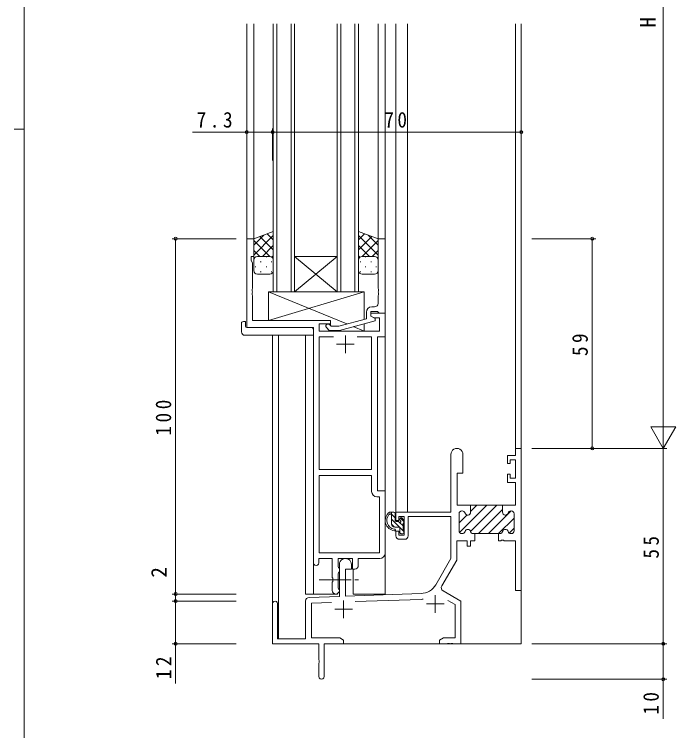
# Model space of a CAD drawing. Units: millimetres on the paper. Extents: x -420 to 373, y -297 to 267.
# Drawn here: x -420.5 to -234.3, y -167.4 to 34.2 of the extents above; entities that cross this region are included whole.
import ezdxf
from ezdxf.enums import TextEntityAlignment as Align

# ---------------------------------------------------------------- set-up
doc = ezdxf.new("R2010")
doc.units = ezdxf.units.MM
doc.linetypes.add('CHAIN2', pattern=[12, 9, -1, 1, -1])
for name, color, linetype, lineweight in [('0-1_YKK_ZWAK', 7, 'Continuous', 9), ('0-3_YKK_11', 7, 'Continuous', 9), ('0-4_YKK_12', 2, 'Continuous', 9), ('0-5_YKK_13', 4, 'Continuous', 9), ('0-7_YKK_D', 6, 'Continuous', 9)]:
    doc.layers.add(name, color=color, linetype=linetype, lineweight=lineweight)
doc.styles.add('ＭＳ ゴシック', font='')
doc.styles.get('ＭＳ ゴシック').set_extended_font_data('MS Gothic')

msp = doc.modelspace()

# ---------------------------------------------------------------- linework, layer by layer
at = {"layer": '0-1_YKK_ZWAK'}
for p, q in [((-417.7, -260.6), (-417.7, 264.4)), ((-420.5, 1.9), (-417.7, 1.9))]:
    msp.add_line(p, q, dxfattribs=at)
at = {"layer": '0-3_YKK_11'}
for p, q in [((-355.07, -28.949), (-353.07, -28.949)), ((-355.07, -53.949), (-355.07, -28.949)), ((-353.07, -28.949), (-353.07, -33.949)), ((-318.07, -28.949), (-318.07, -42.991)), ((-316.07, -28.949), (-318.07, -28.949)), ((-316.07, -49.949), (-316.07, -28.949)), ((-353.77, -33.949), (-353.77, -34.949)), ((-353.07, -33.949), (-353.77, -33.949)), ((-353.77, -34.949), (-353.44, -35.856)), ((-353.44, -35.856), (-353.44, -42.991)), ((-353.44, -42.991), (-353.56, -43.174)), ((-353.56, -43.174), (-353.56, -43.724)), ((-353.56, -43.724), (-353.44, -43.907)), ((-353.44, -43.991), (-353.56, -44.174)), ((-353.56, -44.174), (-353.56, -44.724)), ((-353.44, -43.907), (-353.44, -43.991)), ((-318.07, -42.991), (-317.95, -43.174)), ((-317.95, -43.724), (-318.07, -43.907)), ((-318.07, -43.907), (-318.07, -43.991)), ((-318.07, -43.991), (-317.95, -44.174)), ((-317.95, -43.174), (-317.95, -43.724)), ((-317.95, -44.174), (-317.95, -44.724)), ((-353.56, -44.724), (-353.44, -44.907)), ((-353.44, -44.907), (-353.44, -51.949)), ((-317.95, -44.724), (-318.07, -44.907)), ((-318.07, -44.907), (-318.07, -47.149)), ((-319.07, -48.149), (-319.87, -48.149)), ((-321.37, -49.649), (-321.37, -51.47)), ((-320.07, -49.449), (-318.27, -49.449)), ((-320.07, -50.749), (-320.07, -49.449)), ((-320.07, -49.949), (-316.07, -49.949)), ((-320.07, -50.749), (-320.07, -49.949)), ((-318.27, -49.449), (-318.07, -49.649)), ((-318.07, -49.649), (-317.77, -49.949)), ((-317.77, -49.949), (-316.07, -49.949)), ((-316.07, -49.949), (-316.07, -56.579)), ((-353.44, -51.949), (-331.47, -51.949)), ((-331.47, -51.949), (-331.47, -52.949)), ((-321.37, -51.47), (-329.131, -53.549)), ((-328.973, -54.749), (-318.87, -52.042)), ((-318.87, -51.442), (-320.07, -50.749)), ((-319.204, -51.249), (-320.07, -50.749)), ((-317.7, -51.249), (-319.204, -51.249)), ((-318.87, -52.042), (-318.87, -51.442)), ((-317.7, -54.949), (-317.7, -51.249)), ((-336.27, -53.949), (-355.07, -53.949)), ((-336.27, -120.199), (-336.27, -53.949)), ((-334.64, -52.949), (-334.64, -54.949)), ((-331.47, -52.949), (-334.64, -52.949)), ((-332.594, -53.973), (-331.818, -54.749)), ((-331.321, -53.549), (-331.745, -53.125)), ((-329.131, -53.549), (-331.321, -53.549)), ((-334.64, -54.949), (-317.7, -54.949)), ((-331.818, -54.749), (-328.973, -54.749)), ((-327.27, -56.149), (-327.27, -61.149)), ((-334.64, -56.579), (-334.64, -93.949)), ((-330.62, -56.579), (-334.64, -56.579)), ((-330.62, -56.579), (-334.64, -56.579)), ((-319.9, -56.579), (-323.919, -56.579)), ((-319.9, -93.949), (-319.9, -56.579)), ((-318.27, -56.579), (-318.27, -99.949)), ((-316.07, -56.579), (-318.27, -56.579)), ((-329.77, -58.649), (-324.77, -58.649)), ((-279.4, -87.949), (-277.77, -87.949)), ((-279.4, -89.949), (-279.4, -87.949)), ((-277.77, -87.949), (-277.77, -127.949)), ((-297.57, -105.949), (-297.57, -89.649)), ((-294.17, -89.649), (-294.17, -94.949)), ((-281.67, -89.949), (-279.4, -89.949)), ((-281.67, -92.249), (-281.67, -89.949)), ((-280.87, -92.249), (-281.67, -92.249)), ((-280.87, -91.149), (-280.87, -92.249)), ((-279.4, -91.149), (-280.87, -91.149)), ((-279.4, -96.349), (-279.4, -91.149)), ((-334.64, -93.949), (-319.9, -93.949)), ((-334.64, -95.579), (-319.9, -95.579)), ((-334.64, -117.319), (-334.64, -95.579)), ((-334.64, -117.319), (-334.64, -95.579)), ((-319.9, -95.579), (-319.9, -100.079)), ((-295.77, -94.949), (-295.77, -103.949)), ((-294.17, -94.949), (-295.77, -94.949)), ((-281.67, -95.249), (-280.87, -95.249)), ((-281.67, -97.549), (-281.67, -95.249)), ((-280.87, -95.249), (-280.87, -96.349)), ((-280.87, -96.349), (-279.4, -96.349)), ((-279.4, -97.549), (-281.67, -97.549)), ((-279.4, -103.949), (-279.4, -97.549)), ((-318.27, -99.949), (-316.07, -99.949)), ((-316.07, -99.949), (-316.07, -117.449)), ((-318.4, -101.579), (-317.7, -101.579)), ((-317.7, -101.579), (-317.7, -117.319)), ((-295.77, -103.949), (-292.02, -103.949)), ((-295.121, -111.614), (-287.456, -103.949)), ((-292.32, -103.949), (-283.02, -103.949)), ((-292.32, -103.949), (-283.02, -103.949)), ((-292.041, -111.363), (-284.627, -103.949)), ((-292.02, -103.949), (-292.02, -105.949)), ((-292.02, -105.684), (-290.284, -103.949)), ((-292.02, -105.949), (-292.02, -104.249)), ((-283.02, -103.949), (-283.02, -105.949)), ((-283.02, -103.949), (-279.4, -103.949)), ((-283.02, -105.949), (-283.02, -103.949)), ((-313.07, -105.949), (-297.57, -105.949)), ((-313.07, -108.249), (-313.07, -105.949)), ((-295.27, -111.149), (-295.27, -106.349)), ((-295.27, -106.349), (-295.27, -111.149)), ((-295.27, -108.934), (-293.05, -106.715)), ((-295.21, -106.047), (-294.772, -105.609)), ((-294.47, -105.549), (-294.369, -105.549)), ((-294.369, -105.549), (-294.47, -105.549)), ((-289.799, -111.949), (-283.02, -105.17)), ((-286.971, -111.949), (-280.571, -105.549)), ((-280.67, -105.549), (-280.57, -105.549)), ((-280.57, -105.549), (-280.67, -105.549)), ((-279.77, -106.349), (-279.77, -111.149)), ((-279.77, -111.149), (-279.77, -106.349)), ((-312.27, -108.249), (-313.07, -108.249)), ((-312.27, -107.149), (-312.27, -108.249)), ((-310.77, -107.149), (-312.27, -107.149)), ((-310.77, -112.349), (-310.77, -107.149)), ((-309.57, -107.149), (-309.57, -112.549)), ((-297.57, -107.149), (-309.57, -107.149)), ((-297.57, -118.949), (-297.57, -107.149)), ((-284.142, -111.949), (-279.77, -107.577)), ((-281.152, -111.788), (-279.77, -110.405)), ((-313.07, -111.249), (-312.27, -111.249)), ((-313.07, -112.549), (-313.07, -111.249)), ((-312.27, -111.249), (-312.27, -112.349)), ((-312.27, -112.349), (-310.77, -112.349)), ((-294.369, -111.949), (-294.47, -111.949)), ((-294.47, -111.949), (-294.369, -111.949)), ((-290.87, -111.949), (-291.27, -111.949)), ((-291.27, -111.949), (-290.87, -111.949)), ((-284.17, -111.949), (-290.87, -111.949)), ((-290.87, -111.949), (-290.87, -113.949)), ((-283.769, -111.949), (-284.17, -111.949)), ((-284.17, -111.949), (-283.769, -111.949)), ((-284.17, -113.949), (-284.17, -111.949)), ((-280.57, -111.949), (-280.67, -111.949)), ((-280.67, -111.949), (-280.57, -111.949)), ((-310.57, -113.549), (-312.07, -113.549)), ((-295.94, -113.949), (-295.94, -119.386)), ((-293.02, -113.949), (-295.94, -113.949)), ((-293.02, -115.449), (-293.02, -113.949)), ((-292.02, -113.949), (-292.02, -115.449)), ((-290.87, -113.949), (-292.02, -113.949)), ((-283.478, -113.949), (-284.17, -113.949)), ((-283.295, -113.829), (-283.478, -113.949)), ((-282.745, -113.829), (-283.295, -113.829)), ((-282.561, -113.949), (-282.745, -113.829)), ((-279.4, -113.949), (-282.561, -113.949)), ((-279.4, -127.949), (-279.4, -113.949)), ((-292.02, -115.449), (-293.02, -115.449)), ((-317.7, -117.319), (-334.64, -117.319)), ((-334.77, -118.949), (-334.77, -120.199)), ((-330.97, -118.949), (-334.77, -118.949)), ((-330.97, -124.278), (-330.97, -118.949)), ((-329.34, -118.949), (-329.34, -121.266)), ((-325.27, -118.949), (-329.34, -118.949)), ((-328.97, -129.617), (-328.97, -120.649)), ((-325.57, -120.649), (-325.57, -121.949)), ((-325.27, -121.949), (-325.27, -118.949)), ((-323.64, -118.949), (-323.64, -120.949)), ((-317.57, -118.949), (-323.64, -118.949)), ((-301.824, -126.318), (-297.57, -118.949)), ((-295.94, -119.386), (-300.154, -126.686)), ((-329.34, -121.266), (-329.192, -121.459)), ((-329.192, -122.939), (-329.34, -123.132)), ((-329.192, -121.459), (-328.97, -121.749)), ((-328.97, -122.649), (-329.192, -122.939)), ((-328.97, -121.749), (-328.97, -122.649)), ((-327.27, -121.949), (-327.27, -129.558)), ((-325.57, -121.949), (-327.27, -121.949)), ((-324.64, -121.949), (-325.27, -121.949)), ((-330.827, -124.47), (-330.97, -124.278)), ((-330.827, -125.428), (-330.827, -124.47)), ((-329.34, -123.132), (-329.34, -127.266)), ((-330.97, -125.62), (-330.827, -125.428)), ((-330.97, -127.949), (-330.97, -125.62)), ((-329.34, -127.266), (-329.192, -127.459)), ((-329.192, -127.459), (-328.97, -127.749)), ((-328.97, -127.749), (-328.97, -127.949)), ((-327.27, -129.558), (-305.979, -128.815)), ((-299.788, -128.052), (-294.77, -130.949)), ((-277.77, -127.949), (-279.4, -127.949)), ((-338.47, -141.549), (-338.47, -130.915)), ((-337.504, -129.915), (-328.97, -129.617)), ((-327.77, -130.749), (-327.77, -135.749)), ((-305.923, -130.444), (-324.479, -131.092)), ((-301.97, -129.249), (-301.97, -134.249)), ((-296.4, -131.89), (-298.402, -130.734)), ((-294.77, -130.949), (-294.77, -142.949)), ((-347.77, -142.949), (-347.77, -131.649)), ((-346.37, -131.649), (-346.37, -141.549)), ((-331.202, -131.326), (-336.84, -131.523)), ((-331.202, -131.326), (-336.84, -131.523)), ((-336.84, -131.523), (-336.84, -141.319)), ((-304.47, -131.749), (-299.47, -131.749)), ((-296.4, -141.319), (-296.4, -131.89)), ((-330.27, -133.249), (-325.27, -133.249)), ((-334.77, -142.949), (-347.77, -142.949)), ((-346.37, -141.549), (-338.47, -141.549)), ((-336.84, -141.319), (-328.861, -141.319)), ((-334.77, -147.491), (-334.77, -142.949)), ((-333.27, -142.949), (-333.27, -152.199)), ((-327.77, -142.949), (-333.27, -142.949)), ((-328.861, -141.319), (-327.77, -141.949)), ((-327.77, -141.949), (-327.77, -142.949)), ((-300.77, -141.949), (-299.678, -141.319)), ((-300.77, -142.949), (-300.77, -141.949)), ((-298.728, -142.949), (-300.77, -142.949)), ((-299.678, -141.319), (-296.4, -141.319)), ((-298.545, -142.829), (-298.728, -142.949)), ((-297.995, -142.829), (-298.545, -142.829)), ((-297.811, -142.949), (-297.995, -142.829)), ((-297.728, -142.949), (-297.811, -142.949)), ((-297.545, -142.829), (-297.728, -142.949)), ((-296.995, -142.829), (-297.545, -142.829)), ((-296.811, -142.949), (-296.995, -142.829)), ((-294.77, -142.949), (-296.811, -142.949)), ((-334.65, -147.674), (-334.77, -147.491)), ((-334.77, -148.407), (-334.65, -148.224)), ((-334.77, -152.199), (-334.77, -148.407)), ((-334.65, -148.224), (-334.65, -147.674))]:
    msp.add_line(p, q, dxfattribs=at)
for centre, radius, start, end in [((-319.87, -49.649), 1.5, 90, 179.99998), ((-319.07, -47.149), 1, 270, 359.99998), ((-332.17, -53.549), 0.6, 44.99998, 225), ((-295.87, -89.649), 1.7, 359.99998, 180), ((-318.4, -100.079), 1.5, 180, 269.99998), ((-294.47, -106.349), 0.8, 90, 179.99998), ((-294.47, -106.349), 0.8, 90, 179.99998), ((-294.369, -106.349), 0.8, 14.47748, 89.99997), ((-294.369, -106.349), 0.8, 14.47748, 89.99997), ((-292.82, -105.949), 0.8, 194.47751, 359.99998), ((-292.82, -105.949), 0.8, 194.47751, 359.99998), ((-282.22, -105.949), 0.8, 180, 345.52248), ((-282.22, -105.949), 0.8, 180, 345.52248), ((-280.67, -106.349), 0.8, 90.00002, 165.52251), ((-280.67, -106.349), 0.8, 90.00002, 165.52251), ((-280.57, -106.349), 0.8, 0, 89.99998), ((-280.57, -106.349), 0.8, 0, 89.99998), ((-292.82, -111.549), 0.8, 14.47751, 165.52248), ((-292.82, -111.549), 0.8, 14.47751, 165.52248), ((-282.22, -111.549), 0.8, 14.47751, 165.52248), ((-282.22, -111.549), 0.8, 14.47751, 165.52248), ((-312.07, -112.549), 1, 180, 269.99998), ((-310.57, -112.549), 1, 270, 359.99998), ((-294.47, -111.149), 0.8, 180, 269.99998), ((-294.47, -111.149), 0.8, 180, 269.99998), ((-294.369, -111.149), 0.8, 270.00002, 345.52251), ((-294.369, -111.149), 0.8, 270.00002, 345.52251), ((-291.27, -111.149), 0.8, 194.47748, 269.99997), ((-291.27, -111.149), 0.8, 194.47748, 269.99997), ((-283.769, -111.149), 0.8, 270.00002, 345.52251), ((-283.769, -111.149), 0.8, 270.00002, 345.52251), ((-280.67, -111.149), 0.8, 194.47748, 269.99997), ((-280.67, -111.149), 0.8, 194.47748, 269.99997), ((-280.57, -111.149), 0.8, 270, 359.99998), ((-280.57, -111.149), 0.8, 270, 359.99998), ((-317.57, -117.449), 1.5, 270, 359.99998), ((-335.52, -120.199), 0.75, 179.99998, 0), ((-327.27, -120.649), 1.7, 359.99998, 180), ((-324.64, -120.949), 1, 270, 359.99998), ((-306.154, -123.818), 5, 271.99998, 329.99998), ((-299.288, -127.186), 1, 149.99998, 239.99997), ((-329.97, -127.949), 1, 180, 269.99998), ((-329.97, -127.949), 1, 270, 359.99998), ((-347.07, -131.649), 0.7, 359.99998, 180), ((-337.47, -130.915), 1, 91.99997, 179.99998), ((-306.154, -123.818), 6.63, 272.00002, 277.01712), ((-334.02, -152.199), 0.75, 179.99998, 0)]:
    msp.add_arc(centre, radius, start, end, dxfattribs=at)
at = {"layer": '0-4_YKK_12'}
for p, q in [((-355.07, 31.551), (-355.07, -53.949)), ((-353.07, 31.551), (-353.07, -29.449)), ((-347.57, -43.949), (-347.57, 31.551)), ((-346.57, 31.551), (-346.57, -43.949)), ((-342.57, -43.949), (-342.57, 31.551)), ((-341.57, 31.551), (-341.57, -43.949)), ((-329.57, -43.949), (-329.57, 31.551)), ((-328.57, 31.551), (-328.57, -43.949)), ((-324.57, -43.949), (-324.57, 31.551)), ((-323.57, 31.551), (-323.57, -43.949)), ((-318.07, 31.551), (-318.07, -29.449)), ((-316.07, 31.551), (-316.07, -128.949)), ((-313.07, -105.949), (-313.07, 31.551)), ((-309.77, -105.949), (-309.77, 31.551)), ((-279.4, 31.551), (-279.4, -87.949)), ((-277.77, 31.551), (-277.77, -87.949)), ((-329.57, -43.949), (-341.57, -33.949)), ((-341.57, -43.949), (-329.57, -33.949)), ((-341.57, -33.949), (-329.57, -33.949)), ((-341.57, -43.949), (-347.57, -43.949)), ((-341.57, -43.949), (-329.57, -43.949)), ((-323.57, -43.949), (-329.57, -43.949)), ((-347.77, -56.137), (-347.77, -131.649)), ((-346.14, -56.137), (-346.14, -141.549)), ((-338.47, -128.949), (-338.47, -56.137)), ((-279.4, -87.949), (-277.77, -87.949)), ((-313.07, -105.949), (-309.77, -105.949)), ((-336.27, -120.199), (-336.27, -128.949)), ((-325.07, -128.949), (-325.07, -121.933)), ((-338.47, -128.949), (-329.469, -128.949)), ((-329.469, -128.949), (-329.469, -128.814)), ((-325.07, -128.949), (-316.07, -128.949)), ((-277.77, -127.449), (-277.77, -142.949)), ((-333.27, -142.949), (-277.77, -142.949))]:
    msp.add_line(p, q, dxfattribs=at)
at = {"layer": '0-5_YKK_13'}
for p, q in [((-347.57, -26.949), (-353.07, -28.949)), ((-353.07, -30.752), (-350.236, -27.919)), ((-353.07, -33.581), (-347.57, -28.081)), ((-347.57, -29.272), (-349.273, -27.569)), ((-347.57, -34.949), (-347.57, -26.949)), ((-323.57, -26.949), (-318.07, -28.949)), ((-323.57, -34.949), (-323.57, -26.949)), ((-323.57, -29.272), (-321.866, -27.569)), ((-318.07, -33.581), (-323.57, -28.081)), ((-318.07, -30.752), (-320.903, -27.919)), ((-353.07, -28.949), (-353.07, -34.949)), ((-348.549, -33.949), (-353.07, -29.429)), ((-347.57, -32.101), (-351.347, -28.323)), ((-323.57, -32.101), (-319.792, -28.323)), ((-322.59, -33.949), (-318.07, -29.429)), ((-318.07, -28.949), (-318.07, -34.949)), ((-350.609, -33.949), (-347.57, -30.909)), ((-320.53, -33.949), (-323.57, -30.909)), ((-351.378, -33.949), (-353.07, -32.257)), ((-352.484, -34.039), (-352.45, -34.039)), ((-352.07, -33.949), (-348.57, -33.949)), ((-352.07, -33.949), (-348.57, -33.949)), ((-349.62, -34.039), (-349.42, -34.039)), ((-347.976, -34.144), (-347.57, -33.738)), ((-323.163, -34.144), (-323.57, -33.738)), ((-319.07, -33.949), (-322.57, -33.949)), ((-319.07, -33.949), (-322.57, -33.949)), ((-321.52, -34.039), (-321.72, -34.039)), ((-319.761, -33.949), (-318.07, -32.257)), ((-318.655, -34.039), (-318.69, -34.039)), ((-353.07, -37.949), (-353.07, -34.949)), ((-351.235, -35.454), (-351.035, -35.454)), ((-348.205, -35.454), (-348.005, -35.454)), ((-347.57, -34.929), (-347.57, -34.929)), ((-347.57, -34.949), (-347.57, -37.949)), ((-323.57, -34.929), (-323.569, -34.929)), ((-323.57, -34.949), (-323.57, -37.949)), ((-322.935, -35.454), (-323.135, -35.454)), ((-319.905, -35.454), (-320.105, -35.454)), ((-318.07, -37.949), (-318.07, -34.949)), ((-352.65, -36.869), (-352.45, -36.869)), ((-351.235, -38.284), (-351.035, -38.284)), ((-349.62, -36.869), (-349.42, -36.869)), ((-348.205, -38.284), (-348.005, -38.284)), ((-322.935, -38.284), (-323.135, -38.284)), ((-321.52, -36.869), (-321.72, -36.869)), ((-319.905, -38.284), (-320.105, -38.284)), ((-318.49, -36.869), (-318.69, -36.869)), ((-348.57, -38.949), (-352.07, -38.949)), ((-322.57, -38.949), (-319.07, -38.949)), ((-348.97, -43.949), (-321.97, -43.949)), ((-348.97, -51.949), (-348.97, -43.949)), ((-348.97, -51.949), (-321.97, -43.949)), ((-326.884, -52.947), (-348.97, -43.949)), ((-321.97, -43.949), (-321.97, -51.63)), ((-355.558, -52.257), (-355.37, -52.257)), ((-355.37, -52.257), (-355.37, -52.757)), ((-331.47, -51.949), (-348.97, -51.949)), ((-331.47, -53.401), (-331.47, -51.949)), ((-356.558, -55.137), (-356.558, -52.762)), ((-355.37, -53.649), (-355.37, -52.757)), ((-355.07, -53.949), (-336.77, -53.949)), ((-321.97, -54.949), (-325.045, -53.696)), ((-321.97, -52.873), (-321.97, -54.949)), ((-355.558, -56.137), (-336.27, -56.137)), ((-336.27, -55.137), (-336.27, -54.449)), ((-336.27, -55.137), (-336.27, -56.137)), ((-331.47, -54.949), (-331.47, -54.749)), ((-321.97, -54.949), (-331.47, -54.949)), ((-313.6, -105.949), (-314.9, -105.949)), ((-314.3, -109.149), (-314.3, -105.949)), ((-313.3, -107.474), (-314.3, -106.474)), ((-313.3, -108.249), (-313.3, -106.249)), ((-310.8, -111.389), (-314.3, -107.889)), ((-312.361, -108.549), (-313, -108.549)), ((-311, -109.774), (-311.993, -108.781)), ((-311.9, -107.749), (-311.9, -108.088)), ((-310.8, -108.56), (-311.817, -107.543)), ((-310.887, -108.037), (-311.387, -107.537)), ((-310.8, -108.849), (-310.8, -108.249)), ((-313.467, -110.135), (-314.285, -109.317)), ((-312.2, -110.149), (-313.3, -110.149)), ((-311.9, -110.449), (-311.9, -111.749)), ((-311, -111.049), (-311, -109.049)), ((-311.553, -112.049), (-311.9, -111.703)), ((-311.6, -112.049), (-311.1, -112.049)), ((-310.8, -111.749), (-310.8, -111.249))]:
    msp.add_line(p, q, dxfattribs=at)
at = {"layer": '0-5_YKK_13', "linetype": 'CHAIN2'}
msp.add_line((-334.62, -124.942), (-322.632, -124.942), dxfattribs=at)
at = {"layer": '0-5_YKK_13'}
for centre, radius, start, end in [((-352.07, -34.949), 1, 89.99989, 179.99989), ((-352.07, -34.949), 1, 89.99989, 179.99989), ((-348.57, -34.949), 1, 359.99989, 89.99989), ((-348.57, -34.949), 1, 359.99989, 89.99989), ((-322.57, -34.949), 1, 90.00009, 180.00009), ((-322.57, -34.949), 1, 90.00009, 180.00009), ((-319.07, -34.949), 1, 0.00009, 90.00009), ((-319.07, -34.949), 1, 0.00009, 90.00009), ((-352.07, -37.949), 1, 179.99989, 269.99989), ((-348.57, -37.949), 1, 269.99989, 359.99989), ((-322.57, -37.949), 1, 180.00009, 270.00009), ((-319.07, -37.949), 1, 270.00009, 0.00009), ((-355.785, -53.403), 1.168, 78.78365, 123.34093), ((-356.13, -52.734), 0.427, 134.08302, 183.74939), ((-355.07, -53.649), 0.3, 180, 270), ((-336.77, -54.449), 0.5, 0, 90), ((-355.558, -55.137), 1, 180, 269.99489), ((-313.185, -108.27), 2.885, 126.45192, 263.90388), ((-313.1, -108.236), 2.504, 139.45805, 259.25217), ((-315.16, -106.353), 0.3, 301.62189, 336.95038), ((-314.7, -106.549), 0.2, 36.86989, 156.95038), ((-314.3, -106.249), 0.3, 216.86989, 270), ((-313.6, -106.249), 0.3, 0, 90), ((-313, -108.249), 0.3, 180, 270), ((-312.361, -108.849), 0.3, 33.05573, 90), ((-311.9, -108.549), 0.25, 213.05573, 56.94426), ((-311.6, -107.749), 0.3, 45, 180), ((-311.6, -108.088), 0.3, 180, 236.94426), ((-311, -108.849), 0.2, 270, 0), ((-311.1, -108.249), 0.3, 0, 45), ((-313.3, -109.149), 1, 180, 270), ((-313.421, -110.899), 0.25, 253.63879, 125.58162), ((-312.2, -110.449), 0.3, 0, 90), ((-311.6, -111.749), 0.3, 180, 270), ((-311.1, -111.749), 0.3, 270, 0), ((-311, -111.249), 0.2, 0, 90)]:
    msp.add_arc(centre, radius, start, end, dxfattribs=at)
at = {"layer": '0-7_YKK_D'}
for p, q in [((-237.77, 145.051), (-237.77, -80.949)), ((-355.07, -26.949), (-355.07, 2.051)), ((-347.77, -6.949), (-347.77, 2.051)), ((-347.77, -6.949), (-347.77, 2.051)), ((-277.77, -6.949), (-277.77, 2.051)), ((-355.07, 1.051), (-370.37, 1.051)), ((-347.77, 1.051), (-355.07, 1.051)), ((-347.77, 1.051), (-277.77, 1.051)), ((-358.07, -28.949), (-376.07, -28.949)), ((-375.07, -128.949), (-375.07, -28.949)), ((-274.77, -28.949), (-256.77, -28.949)), ((-257.77, -87.949), (-257.77, -28.949)), ((-237.77, -87.949), (-237.77, -75.825)), ((-234.27, -81.887), (-241.27, -81.887)), ((-237.77, -87.949), (-241.27, -81.887)), ((-237.77, -87.949), (-234.27, -81.887)), ((-274.77, -87.949), (-236.77, -87.949)), ((-274.77, -87.949), (-256.77, -87.949)), ((-274.77, -87.949), (-236.77, -87.949)), ((-237.77, -87.949), (-237.77, -142.949)), ((-358.07, -128.949), (-376.07, -128.949)), ((-358.07, -128.949), (-376.07, -128.949)), ((-358.07, -130.949), (-376.07, -130.949)), ((-358.07, -130.949), (-376.07, -130.949)), ((-375.07, -130.949), (-375.07, -142.949)), ((-375.07, -130.949), (-375.07, -132.649)), ((-358.07, -142.949), (-376.07, -142.949)), ((-375.07, -142.949), (-375.07, -154.089)), ((-274.77, -142.949), (-236.77, -142.949)), ((-274.77, -142.949), (-236.77, -142.949)), ((-237.77, -142.949), (-237.77, -152.949)), ((-274.77, -152.949), (-236.77, -152.949)), ((-237.77, -152.949), (-237.77, -164.089))]:
    msp.add_line(p, q, dxfattribs=at)
msp.add_lwpolyline([(-375.07, -130.949), (-375.07, -128.949), (-375.07, -119.949)], dxfattribs=at)
for centre in [(-355.07, 1.051), (-347.77, 1.051), (-347.77, 1.051), (-277.77, 1.051), (-375.07, -28.949), (-257.77, -28.949), (-257.77, -87.949), (-375.07, -128.949), (-375.07, -128.949), (-375.07, -130.949), (-375.07, -130.949), (-375.07, -142.949), (-237.77, -142.949), (-237.77, -142.949), (-237.77, -152.949)]:
    msp.add_circle(centre, 0.425, dxfattribs=at)

# ---------------------------------------------------------------- texts
at = {"layer": '0-7_YKK_D', "color": 3, "style": 'ＭＳ ゴシック'}
for s, p in [('H', (-238.57, 30.451)), ('2', (-376.27, -124.349))]:
    msp.add_text(s, height=4.399, rotation=90, dxfattribs=at).set_placement(p, align=Align.BOTTOM_LEFT)
at = {"layer": '0-7_YKK_D', "color": 3, "char_height": 4.399, "attachment_point": 7, "style": 'ＭＳ ゴシック'}
for s, insert in [('\\T1.38;\\W0.9;7.3', (-369.17, 2.251)), ('\\T1.36;\\W0.9;70', (-316.29, 2.251))]:
    msp.add_mtext(s, dxfattribs=dict(at, insert=insert))
at = {"layer": '0-7_YKK_D', "color": 3, "char_height": 4.399, "attachment_point": 7, "rotation": 90, "style": 'ＭＳ ゴシック'}
for s, insert in [('\\T1.36;\\W0.9;59', (-258.97, -61.969)), ('\\T1.38;\\W0.9;100', (-376.27, -84.389)), ('\\T1.36;\\W0.9;55', (-238.97, -118.969)), ('\\T1.36;\\W0.9;12', (-376.27, -152.889)), ('\\T1.36;\\W0.9;10', (-238.97, -162.889))]:
    msp.add_mtext(s, dxfattribs=dict(at, insert=insert))

doc.saveas('drawing.dxf')
